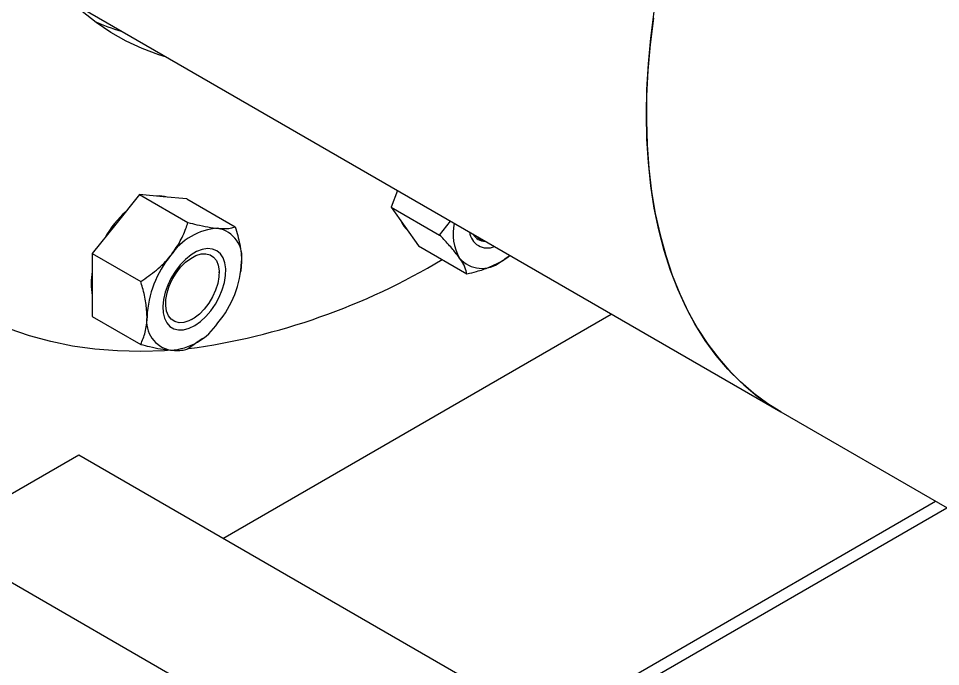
# Model space of a CAD drawing. Header units: inches. Extents: x 0.9 to 37.1, y -8.4 to 11.7.
# Drawn here: x 15.5041 to 15.5984, y 3.1069 to 3.1732 of the extents above; entities that cross this region are included whole.
import ezdxf

# ---------------------------------------------------------------- set-up
doc = ezdxf.new("R2010")
doc.units = ezdxf.units.IN
doc.header["$MEASUREMENT"] = 0

msp = doc.modelspace()

# ---------------------------------------------------------------- linework, layer by layer
at = {"color": 7, "linetype": 'Continuous', "lineweight": 25}
for p, q in [((15.50990179917203, 3.174611256812525), (15.58208561641816, 3.132940426104907)), ((15.51651943028636, 3.15515624079166), (15.51410348211731, 3.152150824237346)), ((15.51651943028636, 3.15515624079166), (15.52147286060248, 3.152296686337489)), ((15.51893537845541, 3.154940218619406), (15.51651943028636, 3.15515624079166)), ((15.52135132662447, 3.154724196447153), (15.51893537845541, 3.154940218619406)), ((15.54289802027284, 3.155562943825775), (15.54224424344213, 3.153877902001232)), ((15.52135132662447, 3.154724196447153), (15.52630475694059, 3.151864641992982)), ((15.54224424344213, 3.153877902001232), (15.54719767375826, 3.151018347547061)), ((15.54224424344213, 3.153877902001232), (15.54363909176788, 3.151893283025968)), ((15.51410348211731, 3.152150824237346), (15.51168753394825, 3.149145407683031)), ((15.54719767375826, 3.151018347547061), (15.54830344549836, 3.152442458264482)), ((15.54363909176788, 3.151893283025968), (15.54503394009364, 3.149908664050705)), ((15.54503394009364, 3.149908664050705), (15.54998737040976, 3.147049109596534)), ((15.51168753394825, 3.149145407683031), (15.51664096426438, 3.146285853228861)), ((15.51168753394825, 3.149145407683031), (15.51168753394825, 3.145923968956463)), ((15.55421721375186, 3.148822648373839), (15.55426951971355, 3.148863610884633)), ((15.52694925530886, 3.148271142277953), (15.52686112262819, 3.147327583752919)), ((15.52466110195911, 3.147171329996063), (15.52466110195911, 3.147272962042696)), ((15.52687440704034, 3.147249639779633), (15.52688507895869, 3.147324999041833)), ((15.51168753394825, 3.145923968956463), (15.51168753394825, 3.142702530229895)), ((15.63907041767665, 3.146225125577063), (15.56488921062659, 3.103401226279393)), ((15.51168753394825, 3.142702530229895), (15.51664096426438, 3.139842975775724)), ((15.5250345523986, 3.120025616534231), (15.56474584958258, 3.142950460429518)), ((15.52183828427405, 3.14238316857236), (15.52192629543941, 3.14243399285471)), ((15.52274623363006, 3.140306588601682), (15.52296531325477, 3.140478157027206)), ((15.58208561641816, 3.132940426104907), (15.5990718831093, 3.123134463069904)), ((15.5103007666639, 3.128531249991374), (15.49556937538918, 3.120026998826554)), ((15.55936058592533, 3.100209619174618), (15.5103007666639, 3.128531249991374)), ((15.55818018276672, 3.100891051413386), (15.5978914799507, 3.123815895308673)), ((15.53958680418341, 3.094616278066049), (15.49556937538918, 3.120026998826555))]:
    msp.add_line(p, q, dxfattribs=at)
at = {"color": 7, "linetype": 'Continuous', "lineweight": 25, "flags": 128}
for points in [[(15.51925925897381, 3.169209310252627), (15.51850183433869, 3.169441356114658), (15.51679437289539, 3.170071404846023), (15.51515385868878, 3.17083008630625), (15.51358384470732, 3.171715757360237), (15.5120877312517, 3.1727264998417), (15.5106687585705, 3.173860124707493)], [(15.56832973339955, 3.163344182784511), (15.5683805818549, 3.165896298204673), (15.5685330170945, 3.16850159468803), (15.56878670897758, 3.171154429742543), (15.56914110806401, 3.173849057918207)], [(15.56904310525397, 3.17317180049478), (15.56871381950572, 3.170487076798856), (15.56848539882318, 3.167845591561955), (15.5683583379147, 3.165253065652903), (15.56833291196589, 3.162715113905521), (15.5684091760437, 3.160237232958151), (15.56858696497714, 3.157824789349159), (15.56886589371495, 3.155483007894206), (15.56924535815959, 3.15321696037046), (15.56972453647559, 3.151031554532263), (15.57030239086941, 3.148931523482021), (15.57097766983711, 3.146921415419359), (15.57174891087481, 3.145005583790736), (15.57261444364616, 3.143188177860847), (15.57357239359992, 3.141473133726244), (15.57462068602979, 3.139864165790621), (15.57575705056782, 3.138364758720243), (15.57697902610143, 3.136978159896945), (15.57828396610375, 3.135707372385013), (15.57966904436531, 3.134555148427221), (15.581131261115, 3.133523983484091), (15.58208561641816, 3.132940426104907)], [(15.58208561641816, 3.132940426104907), (15.58075864558876, 3.133770298776879), (15.57931542298172, 3.134831948171819), (15.577950104728, 3.13601405709481), (15.57666564780291, 3.137314065361153), (15.57546483405413, 3.138729157442425), (15.57435026417685, 3.140256268564285), (15.57332435208123, 3.141892091344099), (15.57238931966443, 3.143633082953984), (15.57154719199844, 3.14547547279379), (15.57079979294428, 3.147415270657385), (15.57014874120187, 3.149448275374544), (15.56959544680429, 3.151570083909752), (15.56914110806401, 3.153776100898202), (15.56878670897758, 3.156061548598325), (15.5685330170945, 3.158421477239319), (15.56838058185489, 3.16085077574125), (15.56832973339955, 3.163344182784511)], [(15.52050611305008, 3.14132892901573), (15.52103031583857, 3.141351110153893), (15.52158945708775, 3.141506053387784), (15.52216556553781, 3.141788778714377), (15.52274012458914, 3.14219019910905), (15.52329466744108, 3.142697412590028), (15.5238113706301, 3.143294116898694), (15.52427362689054, 3.1439611334676), (15.52466657892586, 3.144677023835396), (15.52497759693431, 3.145418778696626), (15.52519668454121, 3.146162557439731), (15.52531680009059, 3.146884454403925), (15.52533408296988, 3.1475612672268), (15.5252479776931, 3.148171242587347), (15.5250612517547, 3.148694775375586), (15.52477990667999, 3.149115038816939), (15.52441298513115, 3.149418525298609), (15.52397228026866, 3.149595480515364), (15.52347195670943, 3.149640216980939), (15.52292809526431, 3.149551296828521), (15.52235817608764, 3.149331578024971), (15.52178051685069, 3.148988122513423), (15.52121368399662, 3.148531969236612), (15.52067589599978, 3.14797777933618), (15.52018443780886, 3.147343364931516), (15.5197551052945, 3.146649116623583), (15.51940169755696, 3.145917348124229), (15.51913557341171, 3.145171579075122), (15.51896528630776, 3.144435779107122), (15.51889630941272, 3.14373359743662), (15.51893085970077, 3.143087602760262), (15.51906782669722, 3.142518557878471), (15.5193028081701, 3.142044752361962), (15.51962825162154, 3.141681414709883), (15.52003369703122, 3.141440222893326), (15.52050611305008, 3.14132892901573)], [(15.52329347642165, 3.149117215826516), (15.52372932723369, 3.149008164290034), (15.52409587146101, 3.148767843126002), (15.52437902301454, 3.14840548774198), (15.52456790053884, 3.147935023252163), (15.5246552455766, 3.147374529343058), (15.52463770150699, 3.14674554548126), (15.52451594253877, 3.146072243163843), (15.5242946478008, 3.145380497021271), (15.52398232152577, 3.144696890469868), (15.52359096623725, 3.144047694126034), (15.52313562149953, 3.143457856241187), (15.52263378595551, 3.142950043954459), (15.52210474486371, 3.142543772207243), (15.5215688289766, 3.142254653794946), (15.52104663324118, 3.142093799376012), (15.52055822534671, 3.142067390495553), (15.52012237453468, 3.142176442032035), (15.51975583030735, 3.142416763196067), (15.51947267875383, 3.14277911858009), (15.51928380122952, 3.143249583069906), (15.51919645619176, 3.143810076979012), (15.51921400026137, 3.144439060840809), (15.51933575922959, 3.145112363158226), (15.51955705396756, 3.145804109300799), (15.5198693802426, 3.146487715852201), (15.52026073553111, 3.147136912196036), (15.52071608026883, 3.147726750080882), (15.52121791581285, 3.148234562367611), (15.52174695690465, 3.148640834114826), (15.52228287279176, 3.148929952527124), (15.52280506852718, 3.149090806946058), (15.52329347642165, 3.149117215826516)], [(15.55342156542953, 3.148287506205432), (15.55405225445975, 3.148699330301627), (15.55436764787958, 3.148941668746201)], [(15.51970238936068, 3.139248004828842), (15.5190815723911, 3.139206826773109), (15.51665688551207, 3.139127257515766), (15.51427776717553, 3.139180270964889), (15.51194770906572, 3.139365789315934), (15.50967013086423, 3.139683540295136), (15.50744837523113, 3.140133057559115), (15.50528570289921, 3.140713681379301), (15.50318528788834, 3.141424559610169)]]:
    msp.add_lwpolyline(points, dxfattribs=at)
at = {"color": 7, "linetype": 'Continuous', "lineweight": 25}
for centre, radius, start, end in [((15.52103793417248, 3.194067811245973), 0.02310008405356401, 246.8169325920823, 253.9613206815166), ((15.51855436908821, 3.152250697938499), 0.002769967201007125, 73.22632085960296, 96.55464307827155), ((15.52236012635071, 3.145437080347507), 0.01077801612854516, 132.0787888857696, 150.332067917704), ((15.54582872091446, 3.153603302553102), 0.002830707429852589, 203.6858754857428, 226.5154675069793), ((15.55359262562614, 3.151163047243251), 0.005022767825974491, 167.8135448612108, 209.8683120929776), ((15.52490642203481, 3.145482583569445), 0.006237189661676502, 93.42953811219685, 146.5650853550776), ((15.52398326139872, 3.148754284918842), 0.003005086801815522, 350.7481208212475, 79.4532221714707), ((15.55206400763191, 3.15151558787136), 0.001813569970859125, 186.4500604591269, 293.5553160735953), ((15.55185110686101, 3.151798347495932), 0.001408342159565524, 209.6945268018297, 270.3108497307661), ((15.55196165793048, 3.15178058672377), 0.001330287376360743, 220.7311143403531, 259.2742621922741), ((15.52776278180978, 3.142209381961639), 0.01048844500675746, 140.2279276209262, 177.3607126387986), ((15.51235982367204, 3.207013638755051), 0.06821668772648809, 277.750142699233, 300.9567161521907), ((15.55152061589872, 3.150614304057711), 0.003004596040080341, 220.5327958603989, 309.2481680774254), ((15.51647193613173, 3.148754113830146), 0.0104884450067594, 320.2279276209294, 357.3607126387901), ((15.51789573786838, 3.1460600369751), 0.006327871556311561, 168.8394919950731, 191.1605080049277), ((15.52025145654279, 3.142209210872942), 0.003005086801814788, 170.7481208212273, 259.4532221714851), ((15.5193282959067, 3.145480912222333), 0.006237189661670136, 273.4295381121767, 326.5650853551193)]:
    msp.add_arc(centre, radius, start, end, dxfattribs=at)
for points, knots in [([(15.5197014108017, 3.148919208794714), (15.52001488448505, 3.149353779607027), (15.5206531597032, 3.150238625113241), (15.52116488192414, 3.151401394867523), (15.52140331683258, 3.152094523173744), (15.52147286060248, 3.152296686337489)], [0, 0, 0, 0, 0.4060446745436624, 0.8267623950146953, 1, 1, 1, 1]), ([(15.52147286060248, 3.152296686337489), (15.52177316326837, 3.152223119134344), (15.5224836510005, 3.152049066083013), (15.52355130711925, 3.151826174356431), (15.52420321859121, 3.151748123440764), (15.52453330713981, 3.151708603176774)], [0, 0, 0, 0, 0.2654708005954902, 0.6280788300799419, 1, 1, 1, 1]), ([(15.52453330713981, 3.151708603176774), (15.52458773130164, 3.151704069055699), (15.52494496567456, 3.151674307570268), (15.52551455164826, 3.151674913745087), (15.52600351066266, 3.151756923894145), (15.52623017052417, 3.151837971764786), (15.52630475694059, 3.151864641992982)], [0, 0, 0, 0, 0.06625438873007874, 0.4348867160202361, 0.8140395284738171, 1, 1, 1, 1]), ([(15.52630475694059, 3.151864641992982), (15.52647399132948, 3.151266211556748), (15.52681862451503, 3.150047552695968), (15.52694803924721, 3.148858822313538), (15.52694922323582, 3.148286642055565), (15.52694925530886, 3.148271142277953)], [0, 0, 0, 0, 0.4841952181635606, 0.986027376341192, 0.9999999999999999, 0.9999999999999999, 0.9999999999999999, 0.9999999999999999]), ([(15.54923702045228, 3.148661667583337), (15.5490173988642, 3.148953438232161), (15.54857021932574, 3.149547523108877), (15.54781905830346, 3.150372004487211), (15.54733798679571, 3.150872398699979), (15.54719767375826, 3.151018347547061)], [0, 0, 0, 0, 0.4060446745436568, 0.8267623950146838, 1, 1, 1, 1]), ([(15.51664096426438, 3.146285853228861), (15.5171857284375, 3.146655311777187), (15.51829509996411, 3.147407686500042), (15.51925998507333, 3.148372294171754), (15.51968976841093, 3.148904784185206), (15.5197014108017, 3.148919208794714)], [0, 0, 0, 0, 0.4841952181635606, 0.9860273763411895, 1, 1, 1, 1]), ([(15.54998737040976, 3.147049109596534), (15.54993979257663, 3.147259897565947), (15.54984290387511, 3.147689151512802), (15.54948995956021, 3.14830075238198), (15.5492436915993, 3.148652148618902), (15.54923702045228, 3.148661667583337)], [0, 0, 0, 0, 0.4841952181635613, 0.9860273763411889, 1, 1, 1, 1]), ([(15.54998737040976, 3.147049109596534), (15.55031931690799, 3.147130183341301), (15.55110467095744, 3.147321996160825), (15.55229708790602, 3.147708800907734), (15.55304358462923, 3.148092980759623), (15.55342156542953, 3.148287506205432)], [0, 0, 0, 0, 0.2654708005954909, 0.6280788300799419, 1, 1, 1, 1]), ([(15.55342156542953, 3.148287506205432), (15.55348492019239, 3.148324450440034), (15.55377041160992, 3.148490929824222), (15.5540061579503, 3.148682304601016), (15.55418958869529, 3.148831210487832)], [0, 0, 0, 0, 0.2219147721014652, 1, 1, 1, 1]), ([(15.51728546263265, 3.142692353513831), (15.51726096745655, 3.143157143835035), (15.51721109193366, 3.144103520387246), (15.51692217826042, 3.145337879055254), (15.51670446437918, 3.146071793936983), (15.51664096426438, 3.146285853228861)], [0, 0, 0, 0, 0.4060446745436576, 0.8267623950146842, 1, 1, 1, 1]), ([(15.51664096426438, 3.139842975775724), (15.51681019865326, 3.140246012345623), (15.51715483183881, 3.141066766200015), (15.51728424657099, 3.142106077513144), (15.51728543055961, 3.142676890766963), (15.51728546263265, 3.142692353513831)], [0, 0, 0, 0, 0.4841952181635592, 0.986027376341192, 1, 1, 1, 1]), ([(15.51664096426438, 3.139842975775724), (15.51694126693026, 3.13976940857258), (15.51765175466239, 3.139595355521247), (15.51871941078114, 3.139372463794667), (15.5193713222531, 3.139294412878999), (15.5197014108017, 3.13925489261501)], [0, 0, 0, 0, 0.2654708005954898, 0.628078830079941, 0.9999999999999999, 0.9999999999999999, 0.9999999999999999, 0.9999999999999999]), ([(15.52272963916891, 3.140327712319389), (15.52251012540648, 3.140147483532099), (15.52210880917663, 3.139817988303066), (15.52167113416236, 3.139537842031118), (15.52147286060248, 3.139410931431216)], [0, 0, 0, 0, 0.5469845127030102, 1, 1, 1, 1]), ([(15.5197014108017, 3.13925489261501), (15.51975583496353, 3.139250358493933), (15.52011306933645, 3.139220597008502), (15.52068265531015, 3.139221203183323), (15.52117161432455, 3.13930321333238), (15.52139827418607, 3.139384261203021), (15.52147286060248, 3.139410931431216)], [0, 0, 0, 0, 0.06625438873007858, 0.4348867160202351, 0.8140395284738151, 0.9999999999999999, 0.9999999999999999, 0.9999999999999999, 0.9999999999999999])]:
    msp.add_open_spline(points, degree=3, knots=knots, dxfattribs=at)

doc.saveas('drawing.dxf')
